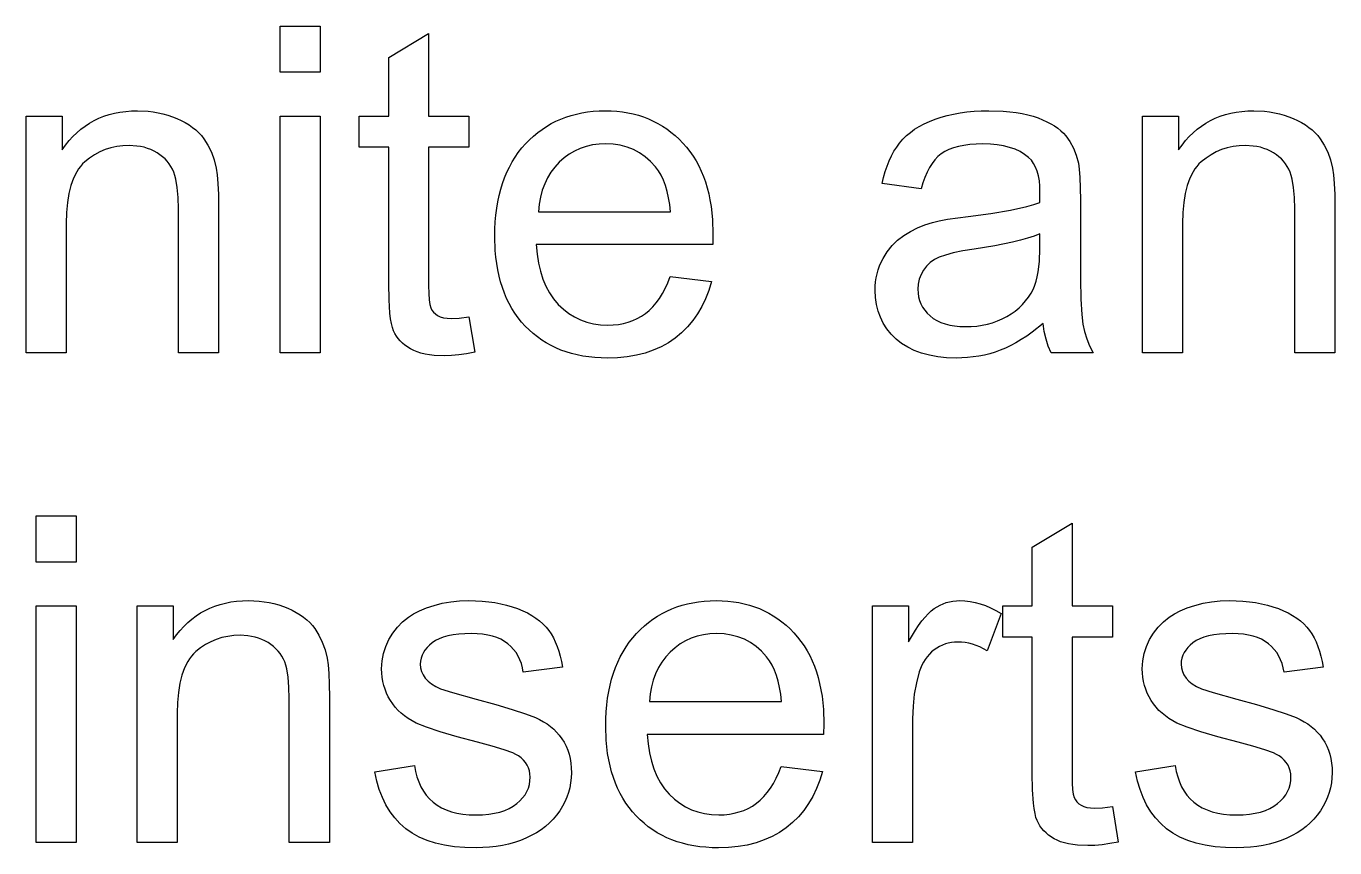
# Model space of a CAD drawing. Extents: x 0.6 to 44.2, y 0 to 23.3.
# Drawn here: x 17.425 to 19.028, y 17.469 to 18.476 of the extents above; entities that cross this region are included whole.
import ezdxf

# ---------------------------------------------------------------- set-up
doc = ezdxf.new("R2010")
doc.units = 0
doc.layers.add('CUTOUTS', color=1, linetype='CONTINUOUS')

msp = doc.modelspace()

# ---------------------------------------------------------------- linework, layer by layer
at = {"layer": 'CUTOUTS'}
for points in [[(17.7363, 18.4195), (17.7363, 18.476), (17.7854, 18.476), (17.7854, 18.4195)], [(17.9674, 18.12), (17.9745, 18.0766), (17.9644, 18.0747), (17.9549, 18.0733), (17.9459, 18.0725), (17.9374, 18.0722), (17.9248, 18.0727), (17.919, 18.0734), (17.9137, 18.0743), (17.9087, 18.0755), (17.9041, 18.077), (17.8998, 18.0787), (17.8959, 18.0807), (17.8891, 18.0852), (17.8861, 18.0878), (17.8834, 18.0905), (17.8809, 18.0933), (17.8787, 18.0963), (17.8768, 18.0995), (17.8752, 18.1029), (17.8738, 18.1068), (17.8726, 18.1117), (17.8715, 18.1175), (17.8707, 18.1243), (17.8696, 18.1407), (17.8692, 18.1609), (17.8692, 18.3276), (17.8332, 18.3276), (17.8332, 18.3658), (17.8692, 18.3658), (17.8692, 18.4376), (17.918, 18.467), (17.918, 18.3658), (17.9674, 18.3658), (17.9674, 18.3276), (17.918, 18.3276), (17.918, 18.1582), (17.9182, 18.1486), (17.9187, 18.1409), (17.9195, 18.1351), (17.9206, 18.1311), (17.9221, 18.1283), (17.924, 18.1258), (17.9264, 18.1235), (17.9291, 18.1216), (17.9323, 18.12), (17.9362, 18.1189), (17.9407, 18.1183), (17.9459, 18.118), (17.9553, 18.1185)], [(17.4253, 18.076), (17.4253, 18.3658), (17.4695, 18.3658), (17.4695, 18.3246), (17.4736, 18.3304), (17.4779, 18.3358), (17.4824, 18.3408), (17.4872, 18.3455), (17.4922, 18.3498), (17.4974, 18.3537), (17.5028, 18.3572), (17.5085, 18.3604), (17.5144, 18.3632), (17.5205, 18.3656), (17.5268, 18.3677), (17.5333, 18.3694), (17.5401, 18.3707), (17.5471, 18.3716), (17.5543, 18.3722), (17.5617, 18.3723), (17.5745, 18.3718), (17.5807, 18.371), (17.5868, 18.37), (17.5928, 18.3687), (17.5986, 18.367), (17.6043, 18.3651), (17.6099, 18.3629), (17.6152, 18.3605), (17.6201, 18.3579), (17.6248, 18.355), (17.6291, 18.352), (17.633, 18.3489), (17.6366, 18.3455), (17.6398, 18.342), (17.6427, 18.3382), (17.6478, 18.3302), (17.652, 18.3215), (17.6554, 18.3121), (17.658, 18.3019), (17.6592, 18.2938), (17.6601, 18.2832), (17.6606, 18.27), (17.6607, 18.2542), (17.6607, 18.076), (17.6116, 18.076), (17.6116, 18.2523), (17.6113, 18.2663), (17.6102, 18.2785), (17.6084, 18.2888), (17.6072, 18.2932), (17.6059, 18.2972), (17.6043, 18.3008), (17.6025, 18.3042), (17.6003, 18.3075), (17.5979, 18.3105), (17.5953, 18.3134), (17.5923, 18.3161), (17.5891, 18.3186), (17.5856, 18.3209), (17.5818, 18.323), (17.578, 18.3248), (17.5739, 18.3263), (17.5697, 18.3276), (17.5653, 18.3285), (17.5608, 18.3292), (17.5513, 18.3298), (17.5436, 18.3295), (17.5362, 18.3285), (17.529, 18.327), (17.5221, 18.3248), (17.5155, 18.322), (17.5091, 18.3186), (17.503, 18.3145), (17.4972, 18.3099), (17.4944, 18.3072), (17.4918, 18.3043), (17.4894, 18.3011), (17.4872, 18.2977), (17.4833, 18.2899), (17.4801, 18.281), (17.4776, 18.271), (17.4758, 18.2599), (17.4747, 18.2476), (17.4744, 18.2343), (17.4744, 18.076)], [(17.7363, 18.076), (17.7363, 18.3658), (17.7854, 18.3658), (17.7854, 18.076)], [(18.2138, 18.1693), (18.2646, 18.1631), (18.2612, 18.1523), (18.2573, 18.1421), (18.2527, 18.1325), (18.2474, 18.1236), (18.2416, 18.1153), (18.235, 18.1076), (18.2279, 18.1005), (18.2201, 18.094), (18.2117, 18.0883), (18.2027, 18.0833), (18.1932, 18.0791), (18.1831, 18.0756), (18.1725, 18.0729), (18.1612, 18.071), (18.1495, 18.0699), (18.1371, 18.0695), (18.1293, 18.0696), (18.1217, 18.0701), (18.1142, 18.0709), (18.107, 18.0719), (18.1, 18.0733), (18.0932, 18.075), (18.0865, 18.077), (18.0801, 18.0793), (18.0739, 18.0819), (18.068, 18.0848), (18.0622, 18.088), (18.0566, 18.0915), (18.0512, 18.0953), (18.046, 18.0995), (18.0411, 18.1039), (18.0363, 18.1086), (18.0318, 18.1136), (18.0276, 18.1189), (18.0237, 18.1244), (18.02, 18.1302), (18.0167, 18.1362), (18.0136, 18.1424), (18.0109, 18.1489), (18.0084, 18.1557), (18.0062, 18.1627), (18.0043, 18.1699), (18.0027, 18.1774), (18.0014, 18.1851), (18.0004, 18.1931), (17.9997, 18.2013), (17.9991, 18.2185), (17.9992, 18.2275), (17.9997, 18.2362), (18.0004, 18.2447), (18.0014, 18.253), (18.0028, 18.261), (18.0044, 18.2687), (18.0063, 18.2762), (18.0085, 18.2834), (18.011, 18.2904), (18.0138, 18.2971), (18.0169, 18.3035), (18.0203, 18.3097), (18.0239, 18.3157), (18.0279, 18.3214), (18.0322, 18.3268), (18.0367, 18.332), (18.0415, 18.3369), (18.0465, 18.3414), (18.0516, 18.3457), (18.057, 18.3496), (18.0624, 18.3533), (18.0681, 18.3566), (18.074, 18.3596), (18.08, 18.3622), (18.0862, 18.3646), (18.0925, 18.3667), (18.0991, 18.3684), (18.1058, 18.3698), (18.1127, 18.3709), (18.1197, 18.3717), (18.127, 18.3722), (18.1344, 18.3723), (18.1416, 18.3722), (18.1486, 18.3717), (18.1555, 18.371), (18.1621, 18.3699), (18.1687, 18.3685), (18.175, 18.3668), (18.1812, 18.3648), (18.1872, 18.3625), (18.1931, 18.3598), (18.1987, 18.3569), (18.2043, 18.3536), (18.2096, 18.3501), (18.2148, 18.3462), (18.2198, 18.3421), (18.2247, 18.3376), (18.2294, 18.3328), (18.2338, 18.3277), (18.238, 18.3224), (18.2419, 18.3168), (18.2455, 18.311), (18.2488, 18.3049), (18.2518, 18.2986), (18.2545, 18.292), (18.257, 18.2852), (18.2591, 18.2781), (18.261, 18.2707), (18.2626, 18.2632), (18.2639, 18.2553), (18.2649, 18.2472), (18.2656, 18.2389), (18.2662, 18.2215), (18.2659, 18.2084), (18.0498, 18.2084), (18.0508, 18.1968), (18.0525, 18.1859), (18.0549, 18.1757), (18.0579, 18.1662), (18.0617, 18.1574), (18.066, 18.1493), (18.0711, 18.1419), (18.0768, 18.1352), (18.0831, 18.1293), (18.0897, 18.1241), (18.0967, 18.1198), (18.1041, 18.1162), (18.1119, 18.1134), (18.12, 18.1114), (18.1285, 18.1103), (18.1374, 18.1099), (18.144, 18.1101), (18.1504, 18.1107), (18.1566, 18.1119), (18.1624, 18.1134), (18.1681, 18.1154), (18.1735, 18.1178), (18.1786, 18.1207), (18.1835, 18.124), (18.1882, 18.1279), (18.1926, 18.1322), (18.1967, 18.1371), (18.2006, 18.1425), (18.2043, 18.1484), (18.2077, 18.1548), (18.2109, 18.1618)], [(18.6706, 18.1118), (18.657, 18.101), (18.6504, 18.0963), (18.6438, 18.092), (18.6373, 18.0881), (18.6308, 18.0847), (18.6244, 18.0816), (18.618, 18.079), (18.6117, 18.0768), (18.6052, 18.0748), (18.5986, 18.0732), (18.5919, 18.0719), (18.585, 18.0708), (18.5781, 18.0701), (18.571, 18.0696), (18.5639, 18.0695), (18.5523, 18.0698), (18.5414, 18.0709), (18.5312, 18.0728), (18.5217, 18.0753), (18.5128, 18.0786), (18.5047, 18.0826), (18.4972, 18.0873), (18.4905, 18.0928), (18.4845, 18.0988), (18.4793, 18.1053), (18.4748, 18.1121), (18.4712, 18.1194), (18.4684, 18.127), (18.4664, 18.1351), (18.4652, 18.1436), (18.4648, 18.1524), (18.465, 18.1577), (18.4654, 18.1628), (18.4662, 18.1679), (18.4673, 18.1728), (18.4686, 18.1776), (18.4703, 18.1823), (18.4722, 18.1868), (18.4745, 18.1913), (18.4797, 18.1997), (18.4857, 18.2072), (18.4924, 18.2138), (18.4999, 18.2195), (18.508, 18.2245), (18.5166, 18.2289), (18.5257, 18.2326), (18.5352, 18.2356), (18.5434, 18.2375), (18.5534, 18.2394), (18.5789, 18.243), (18.6067, 18.2467), (18.6305, 18.2508), (18.6505, 18.2552), (18.659, 18.2575), (18.6665, 18.2599), (18.6667, 18.2728), (18.6665, 18.28), (18.6659, 18.2867), (18.6648, 18.2928), (18.6633, 18.2983), (18.6613, 18.3033), (18.6589, 18.3078), (18.6561, 18.3117), (18.6528, 18.315), (18.6478, 18.3189), (18.6423, 18.3223), (18.6361, 18.3252), (18.6294, 18.3275), (18.6222, 18.3293), (18.6143, 18.3306), (18.6059, 18.3314), (18.5969, 18.3317), (18.5885, 18.3315), (18.5807, 18.3309), (18.5735, 18.33), (18.5668, 18.3287), (18.5607, 18.3269), (18.5551, 18.3249), (18.5501, 18.3224), (18.5457, 18.3195), (18.5417, 18.3162), (18.538, 18.3123), (18.5346, 18.3078), (18.5314, 18.3027), (18.5285, 18.2971), (18.5258, 18.2908), (18.5234, 18.284), (18.5213, 18.2766), (18.4733, 18.2831), (18.4751, 18.2906), (18.4771, 18.2978), (18.4794, 18.3046), (18.482, 18.311), (18.4848, 18.317), (18.4879, 18.3227), (18.4912, 18.328), (18.4948, 18.3329), (18.4988, 18.3375), (18.5032, 18.3419), (18.508, 18.3459), (18.5132, 18.3497), (18.5188, 18.3532), (18.5249, 18.3564), (18.5313, 18.3594), (18.5382, 18.3621), (18.5455, 18.3645), (18.553, 18.3666), (18.5608, 18.3683), (18.5689, 18.3698), (18.5772, 18.3709), (18.5859, 18.3717), (18.5948, 18.3722), (18.604, 18.3723), (18.6217, 18.3718), (18.6299, 18.3711), (18.6376, 18.3702), (18.6449, 18.3689), (18.6518, 18.3674), (18.6583, 18.3657), (18.6643, 18.3636), (18.6751, 18.359), (18.68, 18.3564), (18.6844, 18.3538), (18.6885, 18.3509), (18.6922, 18.348), (18.6955, 18.3449), (18.6984, 18.3416), (18.7034, 18.3346), (18.7077, 18.3267), (18.7111, 18.3179), (18.7137, 18.3082), (18.7147, 18.3007), (18.7155, 18.2906), (18.716, 18.278), (18.7161, 18.2629), (18.7161, 18.1974), (18.7163, 18.1663), (18.7169, 18.1415), (18.7179, 18.123), (18.7193, 18.1108), (18.7212, 18.1018), (18.7239, 18.093), (18.7274, 18.0844), (18.7317, 18.076), (18.6804, 18.076), (18.6769, 18.084), (18.6741, 18.0926), (18.672, 18.1019)], [(18.7923, 18.076), (18.7923, 18.3658), (18.8365, 18.3658), (18.8365, 18.3246), (18.8406, 18.3304), (18.8449, 18.3358), (18.8494, 18.3408), (18.8542, 18.3455), (18.8592, 18.3498), (18.8644, 18.3537), (18.8698, 18.3572), (18.8755, 18.3604), (18.8813, 18.3632), (18.8874, 18.3656), (18.8938, 18.3677), (18.9003, 18.3694), (18.9071, 18.3707), (18.914, 18.3716), (18.9213, 18.3722), (18.9287, 18.3723), (18.9415, 18.3718), (18.9477, 18.371), (18.9538, 18.37), (18.9598, 18.3687), (18.9656, 18.367), (18.9713, 18.3651), (18.9768, 18.3629), (18.9822, 18.3605), (18.9871, 18.3579), (18.9918, 18.355), (18.996, 18.352), (19, 18.3489), (19.0036, 18.3455), (19.0068, 18.342), (19.0097, 18.3382), (19.0148, 18.3302), (19.019, 18.3215), (19.0224, 18.3121), (19.025, 18.3019), (19.0262, 18.2938), (19.027, 18.2832), (19.0276, 18.27), (19.0277, 18.2542), (19.0277, 18.076), (18.9786, 18.076), (18.9786, 18.2523), (18.9783, 18.2663), (18.9772, 18.2785), (18.9754, 18.2888), (18.9742, 18.2932), (18.9729, 18.2972), (18.9713, 18.3008), (18.9695, 18.3042), (18.9673, 18.3075), (18.9649, 18.3105), (18.9623, 18.3134), (18.9593, 18.3161), (18.9561, 18.3186), (18.9526, 18.3209), (18.9488, 18.323), (18.9449, 18.3248), (18.9409, 18.3263), (18.9367, 18.3276), (18.9323, 18.3285), (18.9278, 18.3292), (18.9183, 18.3298), (18.9106, 18.3295), (18.9032, 18.3285), (18.896, 18.327), (18.8891, 18.3248), (18.8824, 18.322), (18.8761, 18.3186), (18.87, 18.3145), (18.8641, 18.3099), (18.8614, 18.3072), (18.8588, 18.3043), (18.8564, 18.3011), (18.8542, 18.2977), (18.8503, 18.2899), (18.8471, 18.281), (18.8446, 18.271), (18.8428, 18.2599), (18.8417, 18.2476), (18.8414, 18.2343), (18.8414, 18.076)], [(18.0526, 18.2487), (18.2144, 18.2487), (18.2133, 18.2576), (18.212, 18.2659), (18.2102, 18.2736), (18.2081, 18.2807), (18.2056, 18.2873), (18.2027, 18.2933), (18.1994, 18.2987), (18.1958, 18.3036), (18.1897, 18.3102), (18.1832, 18.316), (18.1762, 18.3209), (18.1689, 18.3249), (18.161, 18.328), (18.1528, 18.3302), (18.1441, 18.3315), (18.135, 18.332), (18.1267, 18.3316), (18.1187, 18.3305), (18.1111, 18.3288), (18.1038, 18.3263), (18.0969, 18.3231), (18.0903, 18.3192), (18.084, 18.3146), (18.0781, 18.3093), (18.0726, 18.3034), (18.0678, 18.297), (18.0637, 18.2902), (18.0602, 18.2828), (18.0573, 18.275), (18.0551, 18.2667), (18.0535, 18.258)], [(18.6665, 18.2215), (18.6594, 18.2188), (18.6514, 18.2162), (18.6427, 18.2137), (18.633, 18.2114), (18.6113, 18.2069), (18.5862, 18.2029), (18.5722, 18.2007), (18.5604, 18.1983), (18.5508, 18.1957), (18.5434, 18.1931), (18.5375, 18.19), (18.5323, 18.1864), (18.5278, 18.1821), (18.524, 18.1771), (18.5211, 18.1717), (18.5189, 18.166), (18.5176, 18.1601), (18.5172, 18.1538), (18.5174, 18.149), (18.5181, 18.1444), (18.5193, 18.14), (18.5209, 18.1358), (18.523, 18.1318), (18.5256, 18.128), (18.5286, 18.1244), (18.5321, 18.121), (18.536, 18.118), (18.5404, 18.1153), (18.5452, 18.1131), (18.5504, 18.1112), (18.5561, 18.1098), (18.5621, 18.1088), (18.5687, 18.1082), (18.5756, 18.108), (18.5826, 18.1081), (18.5894, 18.1087), (18.596, 18.1097), (18.6024, 18.1111), (18.6086, 18.1128), (18.6146, 18.1149), (18.6205, 18.1175), (18.6261, 18.1204), (18.6314, 18.1236), (18.6364, 18.1271), (18.641, 18.131), (18.6453, 18.1351), (18.6491, 18.1395), (18.6526, 18.1441), (18.6558, 18.1491), (18.6586, 18.1543), (18.6604, 18.1587), (18.662, 18.1636), (18.6634, 18.169), (18.6645, 18.1749), (18.6654, 18.1813), (18.666, 18.1882), (18.6665, 18.2034)], [(17.4373, 17.8195), (17.4373, 17.876), (17.4864, 17.876), (17.4864, 17.8195)], [(18.7554, 17.52), (18.7625, 17.4766), (18.7524, 17.4747), (18.7429, 17.4733), (18.7339, 17.4725), (18.7254, 17.4722), (18.7128, 17.4727), (18.707, 17.4734), (18.7017, 17.4743), (18.6967, 17.4755), (18.692, 17.477), (18.6878, 17.4787), (18.6839, 17.4807), (18.6771, 17.4852), (18.6741, 17.4878), (18.6714, 17.4905), (18.6689, 17.4933), (18.6667, 17.4963), (18.6648, 17.4995), (18.6632, 17.5029), (18.6618, 17.5068), (18.6606, 17.5117), (18.6595, 17.5175), (18.6587, 17.5243), (18.6576, 17.5407), (18.6572, 17.5609), (18.6572, 17.7276), (18.6212, 17.7276), (18.6212, 17.7658), (18.6572, 17.7658), (18.6572, 17.8376), (18.706, 17.867), (18.706, 17.7658), (18.7554, 17.7658), (18.7554, 17.7276), (18.706, 17.7276), (18.706, 17.5582), (18.7062, 17.5486), (18.7067, 17.5409), (18.7075, 17.5351), (18.7086, 17.5311), (18.7101, 17.5283), (18.712, 17.5258), (18.7144, 17.5235), (18.7171, 17.5216), (18.7203, 17.52), (18.7242, 17.5189), (18.7287, 17.5183), (18.7339, 17.518), (18.7433, 17.5185)], [(17.5611, 17.476), (17.5611, 17.7658), (17.6053, 17.7658), (17.6053, 17.7246), (17.6094, 17.7304), (17.6138, 17.7358), (17.6183, 17.7408), (17.6231, 17.7455), (17.6281, 17.7498), (17.6333, 17.7537), (17.6387, 17.7572), (17.6444, 17.7604), (17.6502, 17.7632), (17.6563, 17.7656), (17.6627, 17.7677), (17.6692, 17.7694), (17.676, 17.7707), (17.6829, 17.7716), (17.6901, 17.7722), (17.6976, 17.7723), (17.7104, 17.7718), (17.7166, 17.771), (17.7227, 17.77), (17.7287, 17.7687), (17.7345, 17.767), (17.7402, 17.7651), (17.7457, 17.7629), (17.751, 17.7605), (17.756, 17.7579), (17.7606, 17.755), (17.7649, 17.752), (17.7689, 17.7489), (17.7725, 17.7455), (17.7757, 17.742), (17.7786, 17.7382), (17.7837, 17.7302), (17.7879, 17.7215), (17.7913, 17.7121), (17.7939, 17.7019), (17.7951, 17.6938), (17.7959, 17.6832), (17.7964, 17.67), (17.7966, 17.6542), (17.7966, 17.476), (17.7475, 17.476), (17.7475, 17.6523), (17.7471, 17.6663), (17.7461, 17.6785), (17.7443, 17.6888), (17.7431, 17.6932), (17.7418, 17.6972), (17.7402, 17.7008), (17.7384, 17.7042), (17.7362, 17.7075), (17.7338, 17.7105), (17.7311, 17.7134), (17.7282, 17.7161), (17.725, 17.7186), (17.7214, 17.7209), (17.7177, 17.723), (17.7138, 17.7248), (17.7098, 17.7263), (17.7056, 17.7276), (17.7012, 17.7285), (17.6967, 17.7292), (17.6872, 17.7298), (17.6795, 17.7295), (17.6721, 17.7285), (17.6649, 17.727), (17.658, 17.7248), (17.6513, 17.722), (17.645, 17.7186), (17.6389, 17.7145), (17.633, 17.7099), (17.6303, 17.7072), (17.6277, 17.7043), (17.6253, 17.7011), (17.6231, 17.6977), (17.6192, 17.6899), (17.616, 17.681), (17.6135, 17.671), (17.6117, 17.6599), (17.6106, 17.6476), (17.6103, 17.6343), (17.6103, 17.476)], [(17.8523, 17.5625), (17.9008, 17.5702), (17.9021, 17.5631), (17.9038, 17.5564), (17.906, 17.5502), (17.9086, 17.5444), (17.9117, 17.539), (17.9152, 17.534), (17.9192, 17.5295), (17.9236, 17.5254), (17.9285, 17.5218), (17.9339, 17.5186), (17.9397, 17.5159), (17.946, 17.5137), (17.9528, 17.512), (17.96, 17.5108), (17.9677, 17.5101), (17.9759, 17.5099), (17.9841, 17.5101), (17.9917, 17.5107), (17.9988, 17.5118), (18.0053, 17.5133), (18.0114, 17.5152), (18.0168, 17.5176), (18.0217, 17.5204), (18.0261, 17.5236), (18.0299, 17.5272), (18.0332, 17.5308), (18.0361, 17.5346), (18.0384, 17.5386), (18.0402, 17.5427), (18.0414, 17.547), (18.0422, 17.5514), (18.0425, 17.556), (18.0422, 17.56), (18.0416, 17.5639), (18.0404, 17.5675), (18.0388, 17.5708), (18.0368, 17.574), (18.0343, 17.5769), (18.0314, 17.5797), (18.028, 17.5822), (18.025, 17.5839), (18.0211, 17.5857), (18.0104, 17.5896), (17.996, 17.594), (17.9778, 17.5988), (17.9529, 17.6054), (17.9321, 17.6115), (17.9154, 17.6172), (17.9029, 17.6224), (17.8978, 17.625), (17.8931, 17.6279), (17.8887, 17.631), (17.8845, 17.6343), (17.8807, 17.6378), (17.8773, 17.6416), (17.8741, 17.6457), (17.8712, 17.65), (17.8687, 17.6544), (17.8665, 17.659), (17.8647, 17.6637), (17.8632, 17.6685), (17.862, 17.6734), (17.8611, 17.6784), (17.8606, 17.6836), (17.8605, 17.6889), (17.861, 17.6984), (17.8627, 17.7075), (17.8655, 17.7163), (17.8693, 17.7247), (17.8742, 17.7326), (17.8798, 17.7398), (17.8862, 17.7463), (17.8935, 17.7522), (17.8997, 17.7562), (17.907, 17.76), (17.9154, 17.7634), (17.9247, 17.7665), (17.9348, 17.769), (17.9452, 17.7709), (17.956, 17.772), (17.9671, 17.7723), (17.9755, 17.7722), (17.9837, 17.7717), (17.9916, 17.771), (17.9992, 17.7699), (18.0065, 17.7685), (18.0136, 17.7668), (18.0205, 17.7648), (18.027, 17.7625), (18.0333, 17.76), (18.0391, 17.7572), (18.0445, 17.7542), (18.0494, 17.751), (18.054, 17.7475), (18.0581, 17.7439), (18.0618, 17.74), (18.0651, 17.7359), (18.0681, 17.7315), (18.0708, 17.7268), (18.0732, 17.7217), (18.0755, 17.7163), (18.0775, 17.7105), (18.0792, 17.7044), (18.0807, 17.6979), (18.082, 17.691), (18.034, 17.6845), (18.033, 17.6899), (18.0316, 17.6951), (18.0298, 17.6999), (18.0276, 17.7044), (18.0251, 17.7086), (18.0221, 17.7125), (18.0188, 17.7161), (18.015, 17.7194), (18.0109, 17.7224), (18.0064, 17.7249), (18.0014, 17.7271), (17.9961, 17.7288), (17.9904, 17.7302), (17.9842, 17.7312), (17.9777, 17.7318), (17.9707, 17.732), (17.9625, 17.7318), (17.955, 17.7313), (17.948, 17.7304), (17.9417, 17.7292), (17.936, 17.7276), (17.9308, 17.7257), (17.9263, 17.7234), (17.9224, 17.7208), (17.919, 17.7179), (17.9161, 17.7149), (17.9136, 17.7118), (17.9116, 17.7086), (17.91, 17.7053), (17.9088, 17.7018), (17.9082, 17.6983), (17.9079, 17.6946), (17.9083, 17.6899), (17.9094, 17.6855), (17.9113, 17.6813), (17.9139, 17.6774), (17.9174, 17.6736), (17.9217, 17.6702), (17.9268, 17.6671), (17.9328, 17.6643), (17.9473, 17.6598), (17.9762, 17.6517), (18.0002, 17.6451), (18.0204, 17.6391), (18.0366, 17.6337), (18.0489, 17.629), (18.0539, 17.6266), (18.0586, 17.624), (18.0631, 17.6212), (18.0673, 17.6181), (18.0712, 17.6147), (18.0748, 17.6111), (18.0781, 17.6073), (18.0812, 17.6032), (18.084, 17.5988), (18.0863, 17.5942), (18.0884, 17.5893), (18.09, 17.5842), (18.0913, 17.5788), (18.0922, 17.5732), (18.0928, 17.5673), (18.0929, 17.5612), (18.0927, 17.5551), (18.092, 17.5491), (18.0909, 17.5431), (18.0894, 17.5373), (18.0873, 17.5316), (18.0849, 17.5259), (18.082, 17.5204), (18.0786, 17.5149), (18.0748, 17.5096), (18.0707, 17.5047), (18.0661, 17.5), (18.0611, 17.4957), (18.0557, 17.4916), (18.05, 17.4879), (18.0438, 17.4845), (18.0373, 17.4813), (18.0304, 17.4786), (18.0233, 17.4762), (18.016, 17.4741), (18.0085, 17.4724), (18.0007, 17.4711), (17.9928, 17.4702), (17.9846, 17.4697), (17.9762, 17.4695), (17.9625, 17.4698), (17.9496, 17.4709), (17.9376, 17.4728), (17.9264, 17.4753), (17.9161, 17.4786), (17.9066, 17.4827), (17.8979, 17.4874), (17.8901, 17.4929), (17.883, 17.4992), (17.8766, 17.5061), (17.8709, 17.5137), (17.8658, 17.5221), (17.8614, 17.5311), (17.8577, 17.5409), (17.8547, 17.5513)], [(18.3497, 17.5693), (18.4004, 17.5631), (18.3971, 17.5523), (18.3932, 17.5421), (18.3886, 17.5325), (18.3833, 17.5236), (18.3774, 17.5153), (18.3709, 17.5076), (18.3638, 17.5005), (18.356, 17.494), (18.3476, 17.4883), (18.3386, 17.4833), (18.3291, 17.4791), (18.319, 17.4756), (18.3083, 17.4729), (18.2971, 17.471), (18.2854, 17.4699), (18.273, 17.4695), (18.2652, 17.4696), (18.2575, 17.4701), (18.2501, 17.4709), (18.2429, 17.4719), (18.2359, 17.4733), (18.229, 17.475), (18.2224, 17.477), (18.216, 17.4793), (18.2098, 17.4819), (18.2038, 17.4848), (18.198, 17.488), (18.1925, 17.4915), (18.1871, 17.4953), (18.1819, 17.4995), (18.177, 17.5039), (18.1722, 17.5086), (18.1677, 17.5136), (18.1635, 17.5189), (18.1595, 17.5244), (18.1559, 17.5302), (18.1526, 17.5362), (18.1495, 17.5424), (18.1467, 17.5489), (18.1443, 17.5557), (18.1421, 17.5627), (18.1402, 17.5699), (18.1386, 17.5774), (18.1373, 17.5851), (18.1363, 17.5931), (18.1355, 17.6013), (18.135, 17.6185), (18.1351, 17.6275), (18.1355, 17.6362), (18.1363, 17.6447), (18.1373, 17.653), (18.1386, 17.661), (18.1402, 17.6687), (18.1422, 17.6762), (18.1444, 17.6834), (18.1469, 17.6904), (18.1497, 17.6971), (18.1528, 17.7035), (18.1561, 17.7097), (18.1598, 17.7157), (18.1638, 17.7214), (18.168, 17.7268), (18.1726, 17.732), (18.1774, 17.7369), (18.1824, 17.7414), (18.1875, 17.7457), (18.1928, 17.7496), (18.1983, 17.7533), (18.204, 17.7566), (18.2098, 17.7596), (18.2159, 17.7622), (18.222, 17.7646), (18.2284, 17.7667), (18.235, 17.7684), (18.2417, 17.7698), (18.2486, 17.7709), (18.2556, 17.7717), (18.2629, 17.7722), (18.2703, 17.7723), (18.2775, 17.7722), (18.2845, 17.7717), (18.2913, 17.771), (18.298, 17.7699), (18.3045, 17.7685), (18.3109, 17.7668), (18.3171, 17.7648), (18.3231, 17.7625), (18.3289, 17.7598), (18.3346, 17.7569), (18.3401, 17.7536), (18.3455, 17.7501), (18.3507, 17.7462), (18.3557, 17.7421), (18.3606, 17.7376), (18.3652, 17.7328), (18.3697, 17.7277), (18.3739, 17.7224), (18.3778, 17.7168), (18.3814, 17.711), (18.3847, 17.7049), (18.3877, 17.6986), (18.3904, 17.692), (18.3929, 17.6852), (18.395, 17.6781), (18.3969, 17.6707), (18.3985, 17.6632), (18.3998, 17.6553), (18.4008, 17.6472), (18.4015, 17.6389), (18.4021, 17.6215), (18.4018, 17.6084), (18.1857, 17.6084), (18.1867, 17.5968), (18.1884, 17.5859), (18.1908, 17.5757), (18.1938, 17.5662), (18.1975, 17.5574), (18.2019, 17.5493), (18.207, 17.5419), (18.2127, 17.5352), (18.219, 17.5293), (18.2256, 17.5241), (18.2326, 17.5198), (18.24, 17.5162), (18.2478, 17.5134), (18.2559, 17.5114), (18.2644, 17.5103), (18.2733, 17.5099), (18.2799, 17.5101), (18.2863, 17.5107), (18.2924, 17.5119), (18.2983, 17.5134), (18.304, 17.5154), (18.3094, 17.5178), (18.3145, 17.5207), (18.3194, 17.524), (18.3241, 17.5279), (18.3285, 17.5322), (18.3326, 17.5371), (18.3365, 17.5425), (18.3402, 17.5484), (18.3436, 17.5548), (18.3468, 17.5618)], [(18.4616, 17.476), (18.4616, 17.7658), (18.5058, 17.7658), (18.5058, 17.7219), (18.5141, 17.736), (18.5181, 17.742), (18.522, 17.7474), (18.5259, 17.7522), (18.5297, 17.7563), (18.5334, 17.7597), (18.537, 17.7625), (18.5406, 17.7648), (18.5443, 17.7668), (18.5481, 17.7685), (18.552, 17.7699), (18.556, 17.771), (18.5601, 17.7717), (18.5643, 17.7722), (18.5685, 17.7723), (18.5747, 17.7721), (18.581, 17.7714), (18.5873, 17.7701), (18.5935, 17.7684), (18.5999, 17.7662), (18.6062, 17.7634), (18.6126, 17.7602), (18.619, 17.7565), (18.6021, 17.711), (18.5931, 17.7156), (18.5886, 17.7174), (18.5841, 17.7189), (18.5796, 17.7201), (18.5751, 17.7209), (18.5706, 17.7214), (18.5661, 17.7216), (18.5621, 17.7214), (18.5582, 17.721), (18.5544, 17.7202), (18.5508, 17.7192), (18.5472, 17.7178), (18.5438, 17.7161), (18.5404, 17.7142), (18.5371, 17.7119), (18.534, 17.7094), (18.5312, 17.7066), (18.5286, 17.7036), (18.5262, 17.7003), (18.524, 17.6969), (18.522, 17.6932), (18.5189, 17.685), (18.5153, 17.6716), (18.5127, 17.6576), (18.5112, 17.643), (18.5107, 17.6277), (18.5107, 17.476)], [(18.7838, 17.5625), (18.8324, 17.5702), (18.8336, 17.5631), (18.8353, 17.5564), (18.8375, 17.5502), (18.8401, 17.5444), (18.8432, 17.539), (18.8467, 17.534), (18.8507, 17.5295), (18.8551, 17.5254), (18.86, 17.5218), (18.8654, 17.5186), (18.8713, 17.5159), (18.8776, 17.5137), (18.8843, 17.512), (18.8915, 17.5108), (18.8992, 17.5101), (18.9074, 17.5099), (18.9156, 17.5101), (18.9232, 17.5107), (18.9303, 17.5118), (18.9369, 17.5133), (18.9429, 17.5152), (18.9483, 17.5176), (18.9532, 17.5204), (18.9576, 17.5236), (18.9614, 17.5272), (18.9648, 17.5308), (18.9676, 17.5346), (18.9699, 17.5386), (18.9717, 17.5427), (18.9729, 17.547), (18.9737, 17.5514), (18.974, 17.556), (18.9737, 17.56), (18.9731, 17.5639), (18.9719, 17.5675), (18.9704, 17.5708), (18.9683, 17.574), (18.9658, 17.5769), (18.9629, 17.5797), (18.9595, 17.5822), (18.9565, 17.5839), (18.9526, 17.5857), (18.9419, 17.5896), (18.9275, 17.594), (18.9093, 17.5988), (18.8844, 17.6054), (18.8636, 17.6115), (18.8469, 17.6172), (18.8344, 17.6224), (18.8293, 17.625), (18.8246, 17.6279), (18.8202, 17.631), (18.8161, 17.6343), (18.8123, 17.6378), (18.8088, 17.6416), (18.8056, 17.6457), (18.8028, 17.65), (18.8002, 17.6544), (18.798, 17.659), (18.7962, 17.6637), (18.7947, 17.6685), (18.7935, 17.6734), (18.7927, 17.6784), (18.7921, 17.6836), (18.792, 17.6889), (18.7925, 17.6984), (18.7942, 17.7075), (18.797, 17.7163), (18.8008, 17.7247), (18.8057, 17.7326), (18.8113, 17.7398), (18.8178, 17.7463), (18.825, 17.7522), (18.8312, 17.7562), (18.8385, 17.76), (18.8469, 17.7634), (18.8562, 17.7665), (18.8663, 17.769), (18.8767, 17.7709), (18.8875, 17.772), (18.8987, 17.7723), (18.9071, 17.7722), (18.9152, 17.7717), (18.9231, 17.771), (18.9307, 17.7699), (18.938, 17.7685), (18.9451, 17.7668), (18.952, 17.7648), (18.9586, 17.7625), (18.9648, 17.76), (18.9706, 17.7572), (18.976, 17.7542), (18.981, 17.751), (18.9855, 17.7475), (18.9896, 17.7439), (18.9933, 17.74), (18.9966, 17.7359), (18.9996, 17.7315), (19.0023, 17.7268), (19.0048, 17.7217), (19.007, 17.7163), (19.009, 17.7105), (19.0107, 17.7044), (19.0123, 17.6979), (19.0135, 17.691), (18.9655, 17.6845), (18.9645, 17.6899), (18.9631, 17.6951), (18.9613, 17.6999), (18.9591, 17.7044), (18.9566, 17.7086), (18.9536, 17.7125), (18.9503, 17.7161), (18.9465, 17.7194), (18.9424, 17.7224), (18.9379, 17.7249), (18.933, 17.7271), (18.9276, 17.7288), (18.9219, 17.7302), (18.9157, 17.7312), (18.9092, 17.7318), (18.9022, 17.732), (18.8941, 17.7318), (18.8865, 17.7313), (18.8796, 17.7304), (18.8732, 17.7292), (18.8675, 17.7276), (18.8624, 17.7257), (18.8578, 17.7234), (18.8539, 17.7208), (18.8505, 17.7179), (18.8476, 17.7149), (18.8451, 17.7118), (18.8431, 17.7086), (18.8415, 17.7053), (18.8404, 17.7018), (18.8397, 17.6983), (18.8395, 17.6946), (18.8398, 17.6899), (18.841, 17.6855), (18.8428, 17.6813), (18.8455, 17.6774), (18.8489, 17.6736), (18.8532, 17.6702), (18.8583, 17.6671), (18.8643, 17.6643), (18.8788, 17.6598), (18.9077, 17.6517), (18.9318, 17.6451), (18.9519, 17.6391), (18.9681, 17.6337), (18.9804, 17.629), (18.9854, 17.6266), (18.9901, 17.624), (18.9946, 17.6212), (18.9988, 17.6181), (19.0027, 17.6147), (19.0063, 17.6111), (19.0096, 17.6073), (19.0127, 17.6032), (19.0155, 17.5988), (19.0178, 17.5942), (19.0199, 17.5893), (19.0215, 17.5842), (19.0228, 17.5788), (19.0237, 17.5732), (19.0243, 17.5673), (19.0244, 17.5612), (19.0242, 17.5551), (19.0236, 17.5491), (19.0224, 17.5431), (19.0209, 17.5373), (19.0189, 17.5316), (19.0164, 17.5259), (19.0135, 17.5204), (19.0101, 17.5149), (19.0063, 17.5096), (19.0022, 17.5047), (18.9976, 17.5), (18.9926, 17.4957), (18.9873, 17.4916), (18.9815, 17.4879), (18.9753, 17.4845), (18.9688, 17.4813), (18.9619, 17.4786), (18.9548, 17.4762), (18.9475, 17.4741), (18.94, 17.4724), (18.9322, 17.4711), (18.9243, 17.4702), (18.9161, 17.4697), (18.9077, 17.4695), (18.894, 17.4698), (18.8811, 17.4709), (18.8691, 17.4728), (18.8579, 17.4753), (18.8476, 17.4786), (18.8381, 17.4827), (18.8294, 17.4874), (18.8216, 17.4929), (18.8145, 17.4992), (18.8081, 17.5061), (18.8024, 17.5137), (18.7973, 17.5221), (18.7929, 17.5311), (18.7892, 17.5409), (18.7862, 17.5513)], [(17.4373, 17.476), (17.4373, 17.7658), (17.4864, 17.7658), (17.4864, 17.476)], [(18.1884, 17.6487), (18.3502, 17.6487), (18.3492, 17.6576), (18.3478, 17.6659), (18.3461, 17.6736), (18.344, 17.6807), (18.3415, 17.6873), (18.3386, 17.6933), (18.3353, 17.6987), (18.3317, 17.7036), (18.3256, 17.7102), (18.3191, 17.716), (18.3121, 17.7209), (18.3047, 17.7249), (18.2969, 17.728), (18.2887, 17.7302), (18.28, 17.7315), (18.2708, 17.732), (18.2625, 17.7316), (18.2546, 17.7305), (18.247, 17.7288), (18.2397, 17.7263), (18.2328, 17.7231), (18.2261, 17.7192), (18.2199, 17.7146), (18.2139, 17.7093), (18.2085, 17.7034), (18.2037, 17.697), (18.1995, 17.6902), (18.196, 17.6828), (18.1932, 17.675), (18.1909, 17.6667), (18.1894, 17.658)]]:
    msp.add_lwpolyline(points, close=True, dxfattribs=at)

doc.saveas('drawing.dxf')
